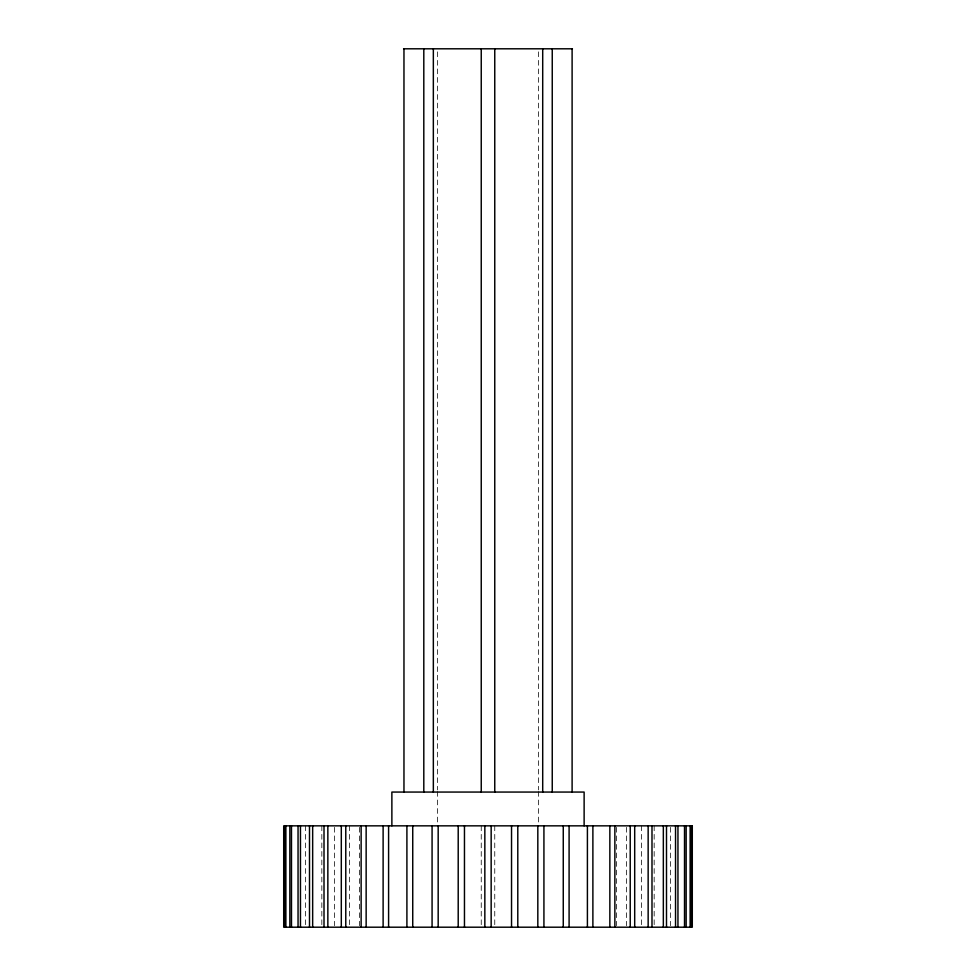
<?xml version="1.0" encoding="UTF-8"?>
<svg xmlns="http://www.w3.org/2000/svg" width="976" height="976" viewBox="0 0 976 976"><rect width="100%" height="100%" fill="white"/><g stroke="black" fill="none" stroke-linecap="round" stroke-linejoin="round"><path stroke-width="0.73" stroke-dasharray="4.88 3.66" d="M670.585 827.355L670.585 925.687M654.164 825.842L654.164 925.687M641.574 825.842L641.574 925.687M626.372 827.355L626.372 925.687M616.381 827.355L616.381 925.687M538.581 51.85L538.581 789.95M538.581 791.475L538.581 823.5M494.759 825.842L494.759 925.687M481.241 825.842L481.241 925.687M437.419 51.85L437.419 789.95M437.419 791.475L437.419 823.5M359.619 827.355L359.619 925.687M349.628 825.842L349.628 925.687M334.426 827.355L334.426 925.687M321.836 825.842L321.836 925.687M305.415 825.842L305.415 925.687"/><path stroke-width="1.46" d="M403.564 48.8L572.436 48.8M690.959 825.842L690.959 927.2M690.13 825.842L690.13 927.2M686.152 825.842L686.152 927.2M684.518 825.842L684.518 927.2M677.954 825.842L677.954 927.2M675.538 825.842L675.538 927.2M666.498 825.842L666.498 927.2M663.338 825.842L663.338 927.2M651.992 825.842L651.992 927.2M648.149 825.842L648.149 927.2M634.693 825.842L634.693 927.2M630.228 825.842L630.228 927.2M614.868 825.842L614.868 927.2M609.854 825.842L609.854 927.2M592.883 825.842L592.883 927.2M587.406 825.842L587.406 927.2M584.124 825.842L584.124 792.061L391.876 792.061L391.876 825.842M572.107 48.8L572.107 792.061M569.093 825.842L569.093 927.2M563.262 825.842L563.262 927.2M552.245 48.8L552.245 792.061M543.925 825.842L543.925 927.2M542.705 48.8L542.705 792.061M537.825 825.842L537.825 927.2M517.792 825.842L517.792 927.2M511.534 825.842L511.534 927.2M494.759 48.8L494.759 792.061M491.16 825.842L491.16 927.2M484.84 825.842L484.84 927.2M481.241 48.8L481.241 792.061M464.466 825.842L464.466 927.2M458.208 825.842L458.208 927.2M438.175 825.842L438.175 927.2M433.344 48.8L433.344 792.061M432.075 825.842L432.075 927.2M423.804 48.8L423.804 792.061M412.738 825.842L412.738 927.2M406.907 825.842L406.907 927.2M403.966 48.8L403.966 792.061M388.594 825.842L388.594 927.2M383.117 825.842L383.117 927.2M366.146 825.842L366.146 927.2M361.132 825.842L361.132 927.2M345.772 825.842L345.772 927.2M341.307 825.842L341.307 927.2M327.851 825.842L327.851 927.2M324.008 825.842L324.008 927.2M312.662 825.842L312.662 927.2M309.502 825.842L309.502 927.2M300.462 825.842L300.462 927.2M298.046 825.842L298.046 927.2M291.482 825.842L291.482 927.2M289.848 825.842L289.848 927.2M285.87 825.842L285.87 927.2M285.041 825.842L285.041 927.2M692.289 825.842L283.711 825.842L283.711 927.2L692.289 927.2L692.289 825.842"/></g></svg>
